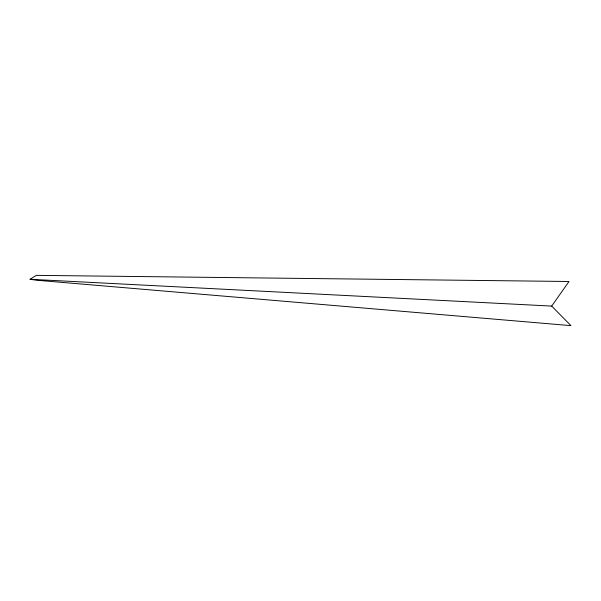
<?xml version="1.0" encoding="UTF-8"?>
<svg xmlns="http://www.w3.org/2000/svg" width="601" height="601" viewBox="0 0 601 601"><rect width="100%" height="100%" fill="white"/><g stroke="black" fill="none" stroke-linecap="round" stroke-linejoin="round"><path stroke-width="0.9" d="M551.695 306.089L569.019 281.493L36.308 275.356L30.05 279.277L36.045 280.179L570.95 325.644L551.695 306.089L30.05 279.277"/></g></svg>
